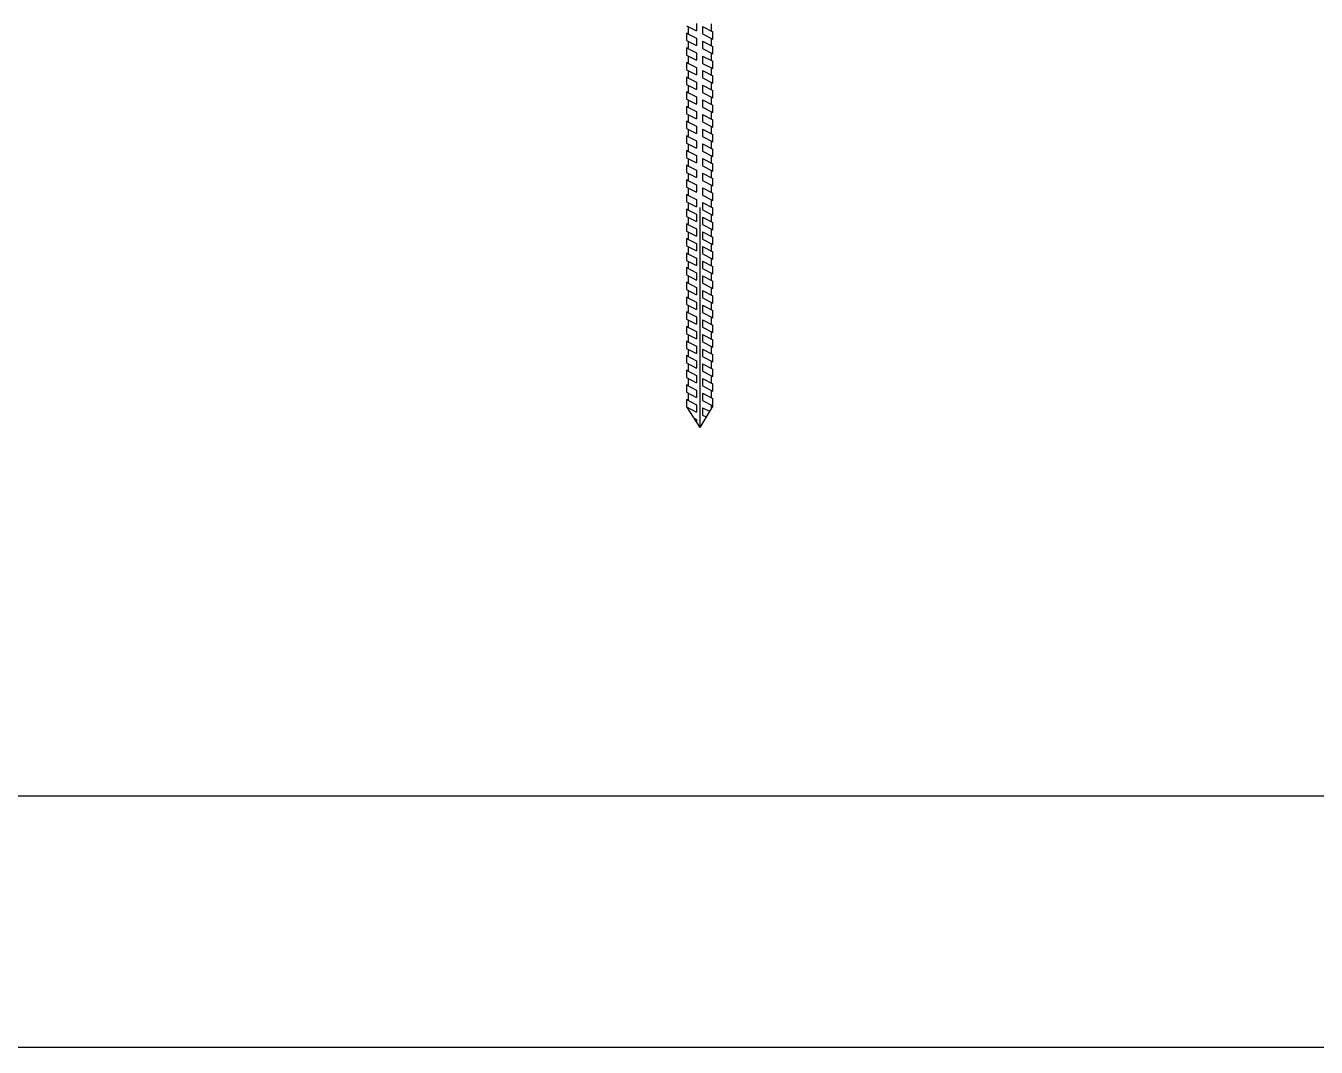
# Model space of a CAD drawing. Header units: millimetres. Extents: x -1985 to 969, y 203 to 500.
# Drawn here: x -1878.12 to -1853.48, y 205.8 to 225.3 of the extents above; entities that cross this region are included whole.
import ezdxf

# ---------------------------------------------------------------- set-up
doc = ezdxf.new("R2010")
doc.units = ezdxf.units.MM
doc.layers.add('А_1500_90', color=7, linetype='Continuous')

msp = doc.modelspace()

# ---------------------------------------------------------------- linework, layer by layer
for p, q in [((-1965.375, 210.599), (-1586.297, 210.599)), ((-1984.569, 205.801), (-1581.498, 205.801))]:
    msp.add_line(p, q)
at = {"layer": 'А_1500_90'}
for p, q in [((-1865.499, 225.3), (-1865.309, 225.203)), ((-1865.469, 225.285), (-1865.469, 225.145)), ((-1865.309, 225.343), (-1865.309, 225.203)), ((-1865.192, 225.284), (-1865.192, 225.144)), ((-1865.192, 225.284), (-1864.999, 225.185)), ((-1865.029, 225.341), (-1865.029, 225.201)), ((-1865.499, 225.16), (-1865.309, 225.063)), ((-1865.499, 225.16), (-1865.469, 225.16)), ((-1865.499, 225.16), (-1865.499, 225.02)), ((-1865.499, 225.02), (-1865.309, 224.923)), ((-1865.469, 225.005), (-1865.469, 224.865)), ((-1865.309, 225.063), (-1865.309, 224.923)), ((-1865.192, 225.144), (-1864.999, 225.045)), ((-1865.192, 225.004), (-1865.192, 224.864)), ((-1865.192, 225.004), (-1864.999, 224.905)), ((-1865.029, 225.061), (-1865.029, 224.921)), ((-1864.999, 225.045), (-1865.029, 225.045)), ((-1864.999, 225.045), (-1864.999, 225.185)), ((-1865.499, 224.88), (-1865.309, 224.783)), ((-1865.499, 224.88), (-1865.469, 224.88)), ((-1865.499, 224.88), (-1865.499, 224.74)), ((-1865.499, 224.74), (-1865.309, 224.643)), ((-1865.469, 224.725), (-1865.469, 224.586)), ((-1865.309, 224.783), (-1865.309, 224.643)), ((-1865.192, 224.864), (-1864.999, 224.765)), ((-1865.192, 224.723), (-1865.192, 224.583)), ((-1865.192, 224.723), (-1864.999, 224.625)), ((-1865.029, 224.781), (-1865.029, 224.64)), ((-1864.999, 224.765), (-1865.029, 224.765)), ((-1864.999, 224.765), (-1864.999, 224.905)), ((-1865.499, 224.601), (-1865.309, 224.504)), ((-1865.499, 224.601), (-1865.469, 224.601)), ((-1865.499, 224.601), (-1865.499, 224.461)), ((-1865.309, 224.504), (-1865.309, 224.364)), ((-1865.192, 224.583), (-1864.999, 224.485)), ((-1865.029, 224.5), (-1865.029, 224.361)), ((-1864.999, 224.485), (-1865.029, 224.485)), ((-1864.999, 224.485), (-1864.999, 224.625)), ((-1865.499, 224.461), (-1865.309, 224.364)), ((-1865.499, 224.321), (-1865.309, 224.224)), ((-1865.499, 224.321), (-1865.469, 224.321)), ((-1865.499, 224.321), (-1865.499, 224.181)), ((-1865.469, 224.446), (-1865.469, 224.305)), ((-1865.309, 224.224), (-1865.309, 224.084)), ((-1865.192, 224.444), (-1865.192, 224.304)), ((-1865.192, 224.444), (-1864.999, 224.346)), ((-1865.192, 224.304), (-1864.999, 224.206)), ((-1865.029, 224.221), (-1865.029, 224.081)), ((-1864.999, 224.206), (-1864.999, 224.346)), ((-1865.499, 224.181), (-1865.309, 224.084)), ((-1865.499, 224.041), (-1865.309, 223.944)), ((-1865.499, 224.041), (-1865.469, 224.041)), ((-1865.499, 224.041), (-1865.499, 223.901)), ((-1865.469, 224.165), (-1865.469, 224.026)), ((-1865.192, 224.164), (-1865.192, 224.024)), ((-1865.192, 224.164), (-1864.999, 224.066)), ((-1865.192, 224.024), (-1864.999, 223.926)), ((-1864.999, 224.206), (-1865.029, 224.206)), ((-1864.999, 223.926), (-1864.999, 224.066)), ((-1865.499, 223.901), (-1865.309, 223.804)), ((-1865.499, 223.761), (-1865.309, 223.664)), ((-1865.499, 223.761), (-1865.469, 223.761)), ((-1865.499, 223.761), (-1865.499, 223.621)), ((-1865.469, 223.886), (-1865.469, 223.746)), ((-1865.309, 223.944), (-1865.309, 223.804)), ((-1865.192, 223.885), (-1865.192, 223.745)), ((-1865.192, 223.885), (-1864.999, 223.787)), ((-1865.192, 223.745), (-1864.999, 223.647)), ((-1865.029, 223.941), (-1865.029, 223.802)), ((-1864.999, 223.926), (-1865.029, 223.926)), ((-1864.999, 223.647), (-1864.999, 223.787)), ((-1865.499, 223.621), (-1865.309, 223.524)), ((-1865.499, 223.482), (-1865.309, 223.385)), ((-1865.499, 223.482), (-1865.469, 223.482)), ((-1865.499, 223.482), (-1865.499, 223.342)), ((-1865.469, 223.606), (-1865.469, 223.467)), ((-1865.309, 223.664), (-1865.309, 223.524)), ((-1865.192, 223.605), (-1865.192, 223.465)), ((-1865.192, 223.605), (-1864.999, 223.506)), ((-1865.029, 223.662), (-1865.029, 223.522)), ((-1864.999, 223.647), (-1865.029, 223.647)), ((-1864.999, 223.366), (-1864.999, 223.506)), ((-1865.499, 223.342), (-1865.309, 223.245)), ((-1865.469, 223.327), (-1865.469, 223.187)), ((-1865.309, 223.385), (-1865.309, 223.245)), ((-1865.192, 223.465), (-1864.999, 223.366)), ((-1865.192, 223.326), (-1865.192, 223.186)), ((-1865.192, 223.326), (-1864.999, 223.227)), ((-1865.029, 223.382), (-1865.029, 223.243)), ((-1864.999, 223.366), (-1865.029, 223.366)), ((-1865.499, 223.202), (-1865.309, 223.105)), ((-1865.499, 223.202), (-1865.469, 223.202)), ((-1865.499, 223.202), (-1865.499, 223.062)), ((-1865.499, 223.062), (-1865.309, 222.965)), ((-1865.469, 223.047), (-1865.469, 222.906)), ((-1865.309, 223.105), (-1865.309, 222.965)), ((-1865.192, 223.186), (-1864.999, 223.087)), ((-1865.192, 223.045), (-1865.192, 222.905)), ((-1865.192, 223.045), (-1864.999, 222.947)), ((-1865.029, 223.103), (-1865.029, 222.962)), ((-1864.999, 223.087), (-1865.029, 223.087)), ((-1864.999, 223.087), (-1864.999, 223.227)), ((-1865.499, 222.921), (-1865.309, 222.824)), ((-1865.499, 222.921), (-1865.469, 222.921)), ((-1865.499, 222.921), (-1865.499, 222.781)), ((-1865.499, 222.781), (-1865.309, 222.684)), ((-1865.469, 222.766), (-1865.469, 222.626)), ((-1865.309, 222.824), (-1865.309, 222.684)), ((-1865.192, 222.905), (-1864.999, 222.807)), ((-1865.192, 222.765), (-1865.192, 222.625)), ((-1865.192, 222.765), (-1864.999, 222.667)), ((-1865.029, 222.822), (-1865.029, 222.682)), ((-1864.999, 222.807), (-1865.029, 222.807)), ((-1864.999, 222.807), (-1864.999, 222.947)), ((-1865.499, 222.641), (-1865.469, 222.641)), ((-1865.499, 222.641), (-1865.309, 222.544)), ((-1865.499, 222.641), (-1865.499, 222.501)), ((-1865.499, 222.501), (-1865.309, 222.404)), ((-1865.309, 222.544), (-1865.309, 222.404)), ((-1865.192, 222.625), (-1864.999, 222.527)), ((-1865.029, 222.542), (-1865.029, 222.402)), ((-1864.999, 222.527), (-1865.029, 222.527)), ((-1864.999, 222.527), (-1864.999, 222.667)), ((-1865.499, 222.361), (-1865.309, 222.264)), ((-1865.499, 222.361), (-1865.469, 222.361)), ((-1865.499, 222.361), (-1865.499, 222.221)), ((-1865.469, 222.486), (-1865.469, 222.346)), ((-1865.309, 222.264), (-1865.309, 222.124)), ((-1865.192, 222.485), (-1865.192, 222.345)), ((-1865.192, 222.485), (-1864.999, 222.386)), ((-1865.192, 222.345), (-1864.999, 222.246)), ((-1865.029, 222.262), (-1865.029, 222.121)), ((-1864.999, 222.246), (-1864.999, 222.386)), ((-1865.499, 222.221), (-1865.309, 222.124)), ((-1865.499, 222.081), (-1865.309, 221.984)), ((-1865.499, 222.081), (-1865.469, 222.081)), ((-1865.499, 222.081), (-1865.499, 221.941)), ((-1865.469, 222.206), (-1865.469, 222.065)), ((-1865.192, 222.204), (-1865.192, 222.064)), ((-1865.192, 222.204), (-1864.999, 222.106)), ((-1865.192, 222.064), (-1864.999, 221.966)), ((-1864.999, 222.246), (-1865.029, 222.246)), ((-1864.999, 221.966), (-1864.999, 222.106)), ((-1865.499, 221.941), (-1865.309, 221.844)), ((-1865.499, 221.802), (-1865.309, 221.705)), ((-1865.499, 221.802), (-1865.469, 221.802)), ((-1865.499, 221.802), (-1865.499, 221.662)), ((-1865.469, 221.925), (-1865.469, 221.787)), ((-1865.309, 221.984), (-1865.309, 221.844)), ((-1865.192, 221.924), (-1865.192, 221.784)), ((-1865.192, 221.924), (-1864.999, 221.826)), ((-1865.192, 221.784), (-1864.999, 221.686)), ((-1865.029, 221.981), (-1865.029, 221.841)), ((-1864.999, 221.966), (-1865.029, 221.966)), ((-1864.999, 221.686), (-1864.999, 221.826)), ((-1865.499, 221.662), (-1865.309, 221.565)), ((-1865.499, 221.522), (-1865.309, 221.425)), ((-1865.499, 221.522), (-1865.469, 221.522)), ((-1865.499, 221.522), (-1865.499, 221.382)), ((-1865.469, 221.647), (-1865.469, 221.506)), ((-1865.309, 221.705), (-1865.309, 221.565)), ((-1865.192, 221.645), (-1865.192, 221.505)), ((-1865.192, 221.645), (-1864.999, 221.547)), ((-1865.029, 221.701), (-1865.029, 221.562)), ((-1864.999, 221.686), (-1865.029, 221.686)), ((-1864.999, 221.407), (-1864.999, 221.547)), ((-1865.499, 221.382), (-1865.309, 221.285)), ((-1865.469, 221.366), (-1865.469, 221.227)), ((-1865.309, 221.425), (-1865.309, 221.285)), ((-1865.192, 221.505), (-1864.999, 221.407)), ((-1865.192, 221.365), (-1865.192, 221.225)), ((-1865.192, 221.365), (-1864.999, 221.267)), ((-1865.029, 221.422), (-1865.029, 221.282)), ((-1864.999, 221.407), (-1865.029, 221.407)), ((-1864.999, 221.127), (-1864.999, 221.267)), ((-1865.499, 221.242), (-1865.309, 221.145)), ((-1865.499, 221.242), (-1865.469, 221.242)), ((-1865.499, 221.242), (-1865.499, 221.102)), ((-1865.499, 221.102), (-1865.309, 221.005)), ((-1865.469, 221.087), (-1865.469, 220.947)), ((-1865.309, 221.145), (-1865.309, 221.005)), ((-1865.192, 221.225), (-1864.999, 221.127)), ((-1865.192, 221.086), (-1865.192, 220.946)), ((-1865.192, 221.086), (-1864.999, 220.987)), ((-1865.029, 221.142), (-1865.029, 221.003)), ((-1864.999, 221.127), (-1865.029, 221.127)), ((-1865.499, 220.962), (-1865.309, 220.865)), ((-1865.499, 220.962), (-1865.469, 220.962)), ((-1865.499, 220.962), (-1865.499, 220.822)), ((-1865.499, 220.822), (-1865.309, 220.725)), ((-1865.469, 220.807), (-1865.469, 220.668)), ((-1865.309, 220.865), (-1865.309, 220.725)), ((-1865.192, 220.946), (-1864.999, 220.847)), ((-1865.192, 220.806), (-1865.192, 220.666)), ((-1865.192, 220.806), (-1864.999, 220.707)), ((-1865.029, 220.863), (-1865.029, 220.723)), ((-1864.999, 220.847), (-1865.029, 220.847)), ((-1864.999, 220.847), (-1864.999, 220.987)), ((-1865.499, 220.683), (-1865.309, 220.586)), ((-1865.499, 220.683), (-1865.469, 220.683)), ((-1865.499, 220.683), (-1865.499, 220.543)), ((-1865.499, 220.543), (-1865.309, 220.446)), ((-1865.469, 220.528), (-1865.469, 220.387)), ((-1865.309, 220.586), (-1865.309, 220.446)), ((-1865.192, 220.666), (-1864.999, 220.567)), ((-1865.192, 220.526), (-1865.192, 220.386)), ((-1865.192, 220.526), (-1864.999, 220.428)), ((-1865.029, 220.583), (-1865.029, 220.443)), ((-1864.999, 220.567), (-1865.029, 220.567)), ((-1864.999, 220.567), (-1864.999, 220.707)), ((-1865.499, 220.403), (-1865.309, 220.306)), ((-1865.499, 220.403), (-1865.469, 220.403)), ((-1865.499, 220.403), (-1865.499, 220.263)), ((-1865.309, 220.306), (-1865.309, 220.166)), ((-1865.192, 220.386), (-1864.999, 220.288)), ((-1865.029, 220.303), (-1865.029, 220.163)), ((-1864.999, 220.288), (-1865.029, 220.288)), ((-1864.999, 220.288), (-1864.999, 220.428)), ((-1865.499, 220.263), (-1865.309, 220.166)), ((-1865.499, 220.122), (-1865.309, 220.025)), ((-1865.499, 220.122), (-1865.469, 220.122)), ((-1865.499, 220.122), (-1865.499, 219.982)), ((-1865.469, 220.247), (-1865.469, 220.107)), ((-1865.192, 220.246), (-1865.192, 220.106)), ((-1865.192, 220.246), (-1864.999, 220.148)), ((-1865.192, 220.106), (-1864.999, 220.008)), ((-1864.999, 220.008), (-1864.999, 220.148)), ((-1865.499, 219.982), (-1865.309, 219.885)), ((-1865.499, 219.842), (-1865.309, 219.745)), ((-1865.499, 219.842), (-1865.469, 219.842)), ((-1865.499, 219.842), (-1865.499, 219.702)), ((-1865.469, 219.967), (-1865.469, 219.827)), ((-1865.309, 220.025), (-1865.309, 219.885)), ((-1865.192, 219.966), (-1865.192, 219.826)), ((-1865.192, 219.966), (-1864.999, 219.867)), ((-1865.192, 219.826), (-1864.999, 219.727)), ((-1865.029, 220.023), (-1865.029, 219.883)), ((-1864.999, 220.008), (-1865.029, 220.008)), ((-1864.999, 219.727), (-1864.999, 219.867)), ((-1865.499, 219.702), (-1865.309, 219.605)), ((-1865.499, 219.562), (-1865.309, 219.465)), ((-1865.499, 219.562), (-1865.469, 219.562)), ((-1865.499, 219.562), (-1865.499, 219.422)), ((-1865.469, 219.687), (-1865.469, 219.547)), ((-1865.309, 219.745), (-1865.309, 219.605)), ((-1865.192, 219.686), (-1865.192, 219.546)), ((-1865.192, 219.686), (-1864.999, 219.587)), ((-1865.192, 219.546), (-1864.999, 219.447)), ((-1865.029, 219.743), (-1865.029, 219.603)), ((-1864.999, 219.727), (-1865.029, 219.727)), ((-1864.999, 219.447), (-1864.999, 219.587)), ((-1865.499, 219.422), (-1865.309, 219.325)), ((-1865.469, 219.407), (-1865.469, 219.266)), ((-1865.309, 219.465), (-1865.309, 219.325)), ((-1865.192, 219.405), (-1865.192, 219.265)), ((-1865.192, 219.405), (-1864.999, 219.307)), ((-1865.029, 219.463), (-1865.029, 219.322)), ((-1864.999, 219.447), (-1865.029, 219.447)), ((-1864.999, 219.167), (-1864.999, 219.307)), ((-1865.499, 219.282), (-1865.309, 219.185)), ((-1865.499, 219.282), (-1865.469, 219.282)), ((-1865.499, 219.282), (-1865.499, 219.142)), ((-1865.499, 219.142), (-1865.309, 219.045)), ((-1865.469, 219.126), (-1865.469, 218.988)), ((-1865.309, 219.185), (-1865.309, 219.045)), ((-1865.192, 219.265), (-1864.999, 219.167)), ((-1865.192, 219.125), (-1865.192, 218.985)), ((-1865.192, 219.125), (-1864.999, 219.027)), ((-1865.029, 219.182), (-1865.029, 219.042)), ((-1864.999, 219.167), (-1865.029, 219.167)), ((-1865.499, 219.003), (-1865.309, 218.906)), ((-1865.499, 219.003), (-1865.469, 219.003)), ((-1865.499, 219.003), (-1865.499, 218.863)), ((-1865.499, 218.863), (-1865.309, 218.766)), ((-1865.469, 218.848), (-1865.469, 218.707)), ((-1865.309, 218.906), (-1865.309, 218.766)), ((-1865.192, 218.985), (-1864.999, 218.887)), ((-1865.192, 218.846), (-1865.192, 218.706)), ((-1865.192, 218.846), (-1864.999, 218.748)), ((-1865.029, 218.902), (-1865.029, 218.763)), ((-1864.999, 218.887), (-1865.029, 218.887)), ((-1864.999, 218.887), (-1864.999, 219.027)), ((-1865.499, 218.723), (-1865.309, 218.626)), ((-1865.499, 218.723), (-1865.469, 218.723)), ((-1865.499, 218.723), (-1865.499, 218.583)), ((-1865.499, 218.583), (-1865.309, 218.486)), ((-1865.469, 218.567), (-1865.469, 218.428)), ((-1865.309, 218.626), (-1865.309, 218.486)), ((-1865.192, 218.706), (-1864.999, 218.608)), ((-1865.192, 218.566), (-1865.192, 218.426)), ((-1865.192, 218.566), (-1864.999, 218.468)), ((-1865.029, 218.623), (-1865.029, 218.483)), ((-1864.999, 218.608), (-1865.029, 218.608)), ((-1864.999, 218.608), (-1864.999, 218.748)), ((-1865.499, 218.443), (-1865.309, 218.346)), ((-1865.499, 218.443), (-1865.469, 218.443)), ((-1865.499, 218.443), (-1865.499, 218.303)), ((-1865.309, 218.346), (-1865.309, 218.206)), ((-1865.192, 218.426), (-1864.999, 218.328)), ((-1865.029, 218.343), (-1865.029, 218.204)), ((-1864.999, 218.328), (-1865.029, 218.328)), ((-1864.999, 218.328), (-1864.999, 218.468)), ((-1865.499, 218.303), (-1865.309, 218.206)), ((-1865.499, 218.163), (-1865.309, 218.066)), ((-1865.499, 218.163), (-1865.469, 218.163)), ((-1865.499, 218.163), (-1865.499, 218.023)), ((-1865.469, 218.288), (-1865.469, 218.148)), ((-1865.309, 218.066), (-1865.309, 217.926)), ((-1865.192, 218.287), (-1865.192, 218.147)), ((-1865.192, 218.287), (-1864.999, 218.188)), ((-1865.192, 218.147), (-1864.999, 218.048)), ((-1865.029, 218.064), (-1865.029, 217.998)), ((-1864.999, 218.048), (-1864.999, 218.188)), ((-1865.499, 218.023), (-1865.309, 217.926)), ((-1865.499, 218.023), (-1865.248, 217.632)), ((-1865.469, 218.008), (-1865.469, 217.976)), ((-1865.367, 217.816), (-1865.309, 217.787)), ((-1864.999, 218.048), (-1865.248, 217.632)), ((-1865.192, 218.007), (-1865.192, 217.867)), ((-1865.192, 218.007), (-1865.063, 217.941)), ((-1865.192, 217.867), (-1865.127, 217.834)), ((-1864.999, 218.048), (-1865.029, 218.048)), ((-1865.309, 217.787), (-1865.309, 217.726))]:
    msp.add_line(p, q, dxfattribs=at)
at = {"layer": 'А_1500_90', "color": 253}
msp.add_line((-1865.249, 221.832), (-1865.249, 217.633), dxfattribs=at)

doc.saveas('drawing.dxf')
